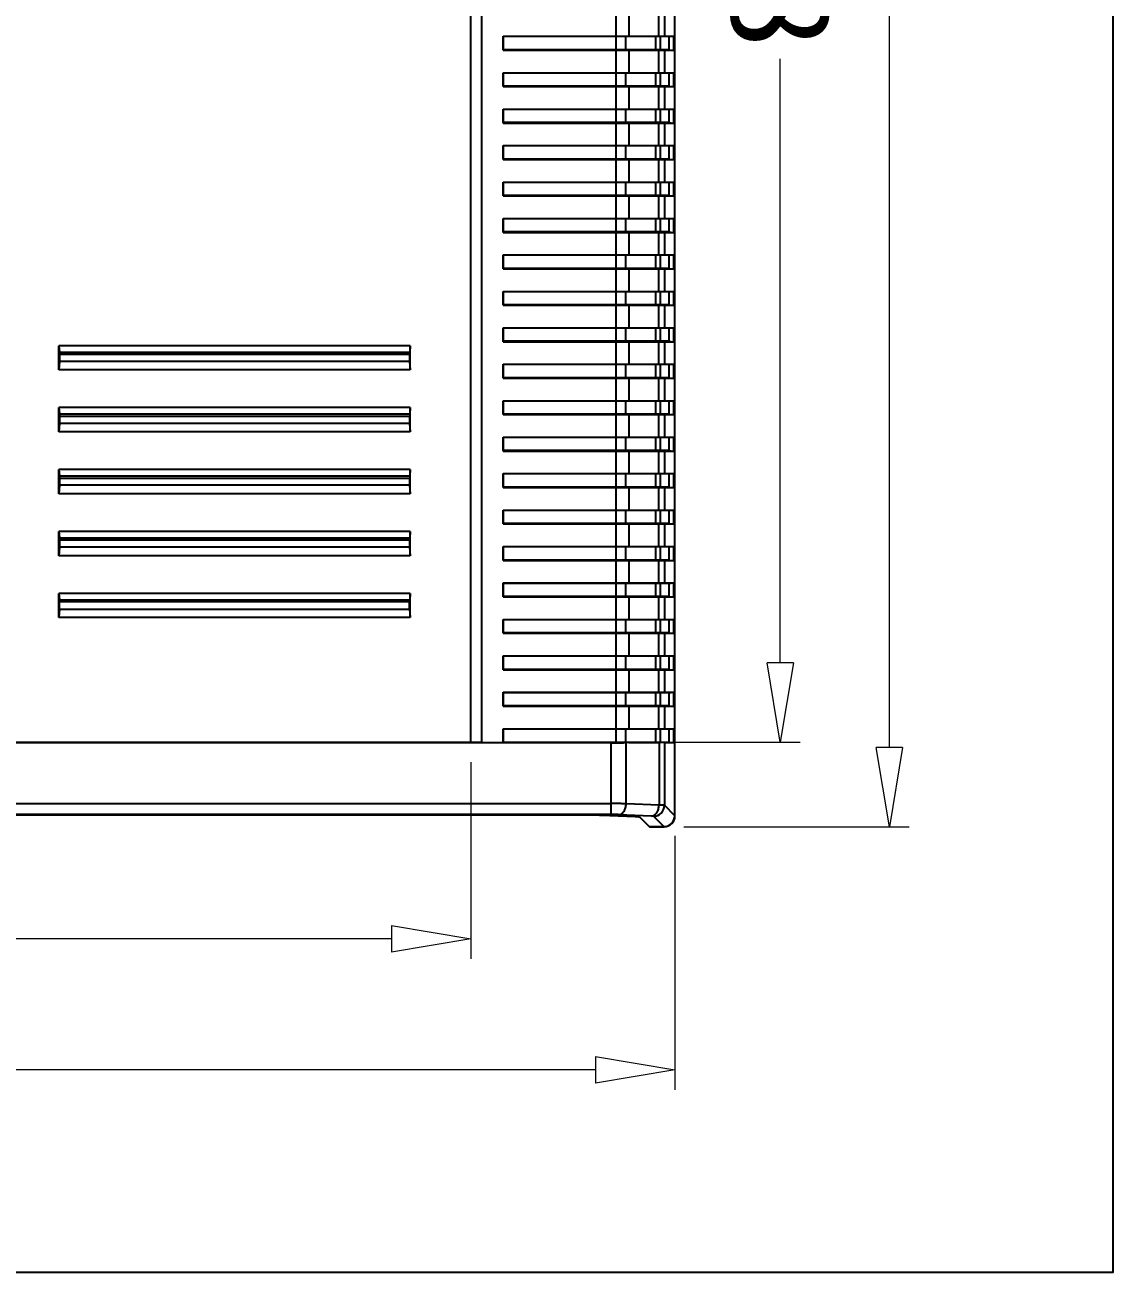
# Model space of a CAD drawing. Header units: millimetres. Extents: x 10368 to 13229, y -13270 to -11269.
# Drawn here: x 11633.5 to 11782.7, y -13269.8 to -13098.8 of the extents above; entities that cross this region are included whole.
import ezdxf

# ---------------------------------------------------------------- set-up
doc = ezdxf.new("R2010")
doc.units = ezdxf.units.MM
doc.layers.add('dim', color=3, linetype='Continuous', lineweight=9)
doc.styles.add('FFS', font='simfang.ttf')
doc.dimstyles.new('YanXiu', dxfattribs={"dimtxt": 2.5, "dimasz": 2.2, "dimexe": 0.66, "dimexo": 0.66, "dimgap": 0.66, "dimtad": 0, "dimzin": 1, "dimdsep": 46, "dimtxsty": 'FFS', "dimcen": 0, "dimclrd": 256, "dimclre": 131, "dimclrt": 42, "dimazin": 0, "dimtfac": 1, "dimtofl": 0, "dimtmove": 0, "dimatfit": 3, "dimfxl": 0, "dimlwd": 5, "dimlwe": 5, "dimarcsym": 0})

# ---------------------------------------------------------------- blocks, each defined once
blk = doc.blocks.new('_ClosedBlank')
at = {"color": 0, "linetype": 'ByBlock', "lineweight": -2}
for p, q in [((-1, 0.167), (0, 0)), ((-1, 0.167), (-1, -0.167)), ((0, 0), (-1, -0.167))]:
    blk.add_line(p, q, dxfattribs=at)
blk = doc.blocks.new('*D28')
at = {"layer": 'Defpoints', "color": 0}
for p in [(-385.22, 939.86), (-619.22, 912.88), (-385.22, 912.88)]:
    blk.add_point(p, dxfattribs=at)
at = {"layer": 'dim', "color": 131, "lineweight": 5}
for p, q in [((-619.22, 915.6), (-619.22, 942.58)), ((-385.22, 915.6), (-385.22, 942.58))]:
    blk.add_line(p, q, dxfattribs=at)
at = {"layer": 'dim', "lineweight": 5}
for p, q in [((-608.34, 939.86), (-517.48, 939.86)), ((-396.1, 939.86), (-486.97, 939.86))]:
    blk.add_line(p, q, dxfattribs=at)
at = {"layer": 'dim', "lineweight": 5, "xscale": 10.88, "yscale": 10.88, "zscale": 10.88, "rotation": 180}
blk.add_blockref('_ClosedBlank', (-619.22, 939.86), dxfattribs=at)
at = {"layer": 'dim', "lineweight": 5, "xscale": 10.88, "yscale": 10.88, "zscale": 10.88}
blk.add_blockref('_ClosedBlank', (-385.22, 939.86), dxfattribs=at)
at = {"layer": 'dim', "color": 42, "insert": (-502.22, 939.86), "char_height": 13.6, "attachment_point": 5, "style": 'FFS'}
blk.add_mtext('234', dxfattribs=at)
blk = doc.blocks.new('*D29')
at = {"layer": 'Defpoints', "color": 0}
for p in [(-647.22, 957.83), (-647.22, 922.99), (-357.22, 922.99)]:
    blk.add_point(p, dxfattribs=at)
at = {"layer": 'dim', "color": 131, "lineweight": 5}
for p, q in [((-647.22, 925.7), (-647.22, 960.55)), ((-357.22, 925.7), (-357.22, 960.55))]:
    blk.add_line(p, q, dxfattribs=at)
at = {"layer": 'dim', "lineweight": 5}
for p, q in [((-636.34, 957.83), (-517.77, 957.83)), ((-368.1, 957.83), (-486.68, 957.83))]:
    blk.add_line(p, q, dxfattribs=at)
at = {"layer": 'dim', "lineweight": 5, "xscale": 10.88, "yscale": 10.88, "zscale": 10.88, "rotation": 180}
blk.add_blockref('_ClosedBlank', (-647.22, 957.83), dxfattribs=at)
at = {"layer": 'dim', "lineweight": 5, "xscale": 10.88, "yscale": 10.88, "zscale": 10.88}
blk.add_blockref('_ClosedBlank', (-357.22, 957.83), dxfattribs=at)
at = {"layer": 'dim', "color": 42, "insert": (-502.22, 957.83), "char_height": 13.6, "attachment_point": 5, "style": 'FFS'}
blk.add_mtext('290', dxfattribs=at)
blk = doc.blocks.new('*D30')
at = {"layer": 'Defpoints', "color": 0}
for p in [(-619.22, 912.88), (-661.67, 676.08), (-619.22, 676.08)]:
    blk.add_point(p, dxfattribs=at)
at = {"layer": 'dim', "color": 131, "lineweight": 5}
for p, q in [((-621.94, 912.88), (-664.38, 912.88)), ((-621.94, 676.08), (-664.38, 676.08))]:
    blk.add_line(p, q, dxfattribs=at)
at = {"layer": 'dim', "lineweight": 5}
for p, q in [((-661.67, 902), (-661.67, 819.11)), ((-661.67, 686.96), (-661.67, 769.86))]:
    blk.add_line(p, q, dxfattribs=at)
at = {"layer": 'dim', "lineweight": 5, "xscale": 10.88, "yscale": 10.88, "zscale": 10.88}
for p, rotation in [((-661.67, 912.88), 90), ((-661.67, 676.08), 270)]:
    blk.add_blockref('_ClosedBlank', p, dxfattribs=dict(at, rotation=rotation))
at = {"layer": 'dim', "color": 42, "insert": (-661.67, 794.48), "char_height": 13.6, "attachment_point": 5, "rotation": 90, "style": 'FFS'}
blk.add_mtext('236.8', dxfattribs=at)
blk = doc.blocks.new('*D31')
at = {"layer": 'Defpoints', "color": 0}
for p in [(-676.63, 924.48), (-645.73, 924.48), (-645.73, 664.48)]:
    blk.add_point(p, dxfattribs=at)
at = {"layer": 'dim', "color": 131, "lineweight": 5}
for p, q in [((-648.44, 924.48), (-679.35, 924.48)), ((-648.44, 664.48), (-679.35, 664.48))]:
    blk.add_line(p, q, dxfattribs=at)
at = {"layer": 'dim', "lineweight": 5}
for p, q in [((-676.63, 913.6), (-676.63, 810.03)), ((-676.63, 675.36), (-676.63, 778.94))]:
    blk.add_line(p, q, dxfattribs=at)
at = {"layer": 'dim', "lineweight": 5, "xscale": 10.88, "yscale": 10.88, "zscale": 10.88}
for p, rotation in [((-676.63, 924.48), 90), ((-676.63, 664.48), 270)]:
    blk.add_blockref('_ClosedBlank', p, dxfattribs=dict(at, rotation=rotation))
at = {"layer": 'dim', "color": 42, "insert": (-676.63, 794.48), "char_height": 13.6, "attachment_point": 5, "rotation": 90, "style": 'FFS'}
blk.add_mtext('260', dxfattribs=at)
blk = doc.blocks.new('u58')
at = {"color": 7, "linetype": 'Continuous'}
for p, q in [((-647.224, 937.658), (-647.224, 680.655)), ((-647.203, 937.636), (-645.774, 936.208)), ((-647.203, 937.636), (-647.203, 680.677)), ((-643.727, 939.157), (-645.726, 939.157)), ((-643.705, 939.135), (-645.704, 939.135)), ((-645.704, 939.135), (-644.275, 937.706)), ((-643.999, 937.68), (-639.491, 937.491)), ((-642.362, 937.792), (-643.705, 939.135)), ((-638.274, 937.587), (-641.746, 937.732)), ((-636.89, 937.563), (-367.559, 937.563)), ((-645.774, 927.609), (-645.774, 936.208)), ((-645.036, 927.604), (-645.035, 936.181)), ((-645.035, 936.181), (-640.528, 935.993)), ((-640.528, 935.993), (-640.528, 927.608)), ((-638.454, 937.473), (-365.995, 937.473)), ((-638.454, 937.473), (-638.454, 927.644)), ((-365.995, 935.974), (-638.454, 935.974)), ((-645.774, 927.609), (-647.006, 927.609)), ((-646.406, 927.557), (-647.006, 927.609)), ((-647.006, 925.704), (-647.006, 927.609)), ((-623.724, 927.557), (-646.406, 927.557)), ((-646.406, 925.757), (-646.406, 927.557)), ((-645.774, 927.609), (-645.036, 927.604)), ((-645.175, 927.557), (-645.774, 927.609)), ((-645.175, 925.757), (-645.175, 927.557)), ((-640.875, 927.604), (-644.933, 927.604)), ((-644.56, 927.557), (-644.933, 927.604)), ((-644.56, 925.757), (-644.56, 927.557)), ((-640.502, 927.557), (-640.875, 927.604)), ((-640.502, 927.557), (-640.502, 925.757)), ((-639.119, 690.676), (-639.119, 927.638)), ((-638.454, 927.644), (-365.995, 927.644)), ((-623.724, 927.557), (-623.672, 927.609)), ((-623.724, 927.557), (-623.724, 925.757)), ((-620.724, 927.609), (-623.672, 927.609)), ((-623.672, 927.609), (-623.672, 925.704)), ((-620.724, 927.609), (-619.224, 927.557)), ((-620.724, 927.609), (-620.724, 690.704)), ((-385.224, 927.557), (-619.224, 927.557)), ((-619.224, 927.557), (-619.224, 690.757)), ((-646.406, 925.757), (-647.006, 925.704)), ((-645.774, 925.704), (-647.006, 925.704)), ((-646.406, 925.757), (-623.724, 925.757)), ((-645.175, 925.757), (-645.774, 925.704)), ((-644.975, 925.704), (-645.774, 925.704)), ((-645.774, 922.609), (-645.774, 925.704)), ((-644.56, 925.757), (-644.975, 925.704)), ((-623.672, 925.704), (-644.975, 925.704)), ((-644.975, 922.609), (-644.975, 925.704)), ((-640.502, 925.757), (-640.917, 925.704)), ((-640.917, 922.609), (-640.917, 925.704)), ((-623.724, 925.757), (-623.672, 925.704)), ((-645.774, 922.609), (-647.006, 922.609)), ((-646.406, 922.557), (-647.006, 922.609)), ((-647.006, 920.704), (-647.006, 922.609)), ((-646.406, 922.557), (-623.724, 922.557)), ((-646.406, 920.757), (-646.406, 922.557)), ((-644.975, 922.609), (-645.774, 922.609)), ((-645.774, 922.609), (-645.175, 922.557)), ((-645.175, 920.757), (-645.175, 922.557)), ((-623.672, 922.609), (-644.975, 922.609)), ((-644.975, 922.609), (-644.56, 922.557)), ((-644.56, 920.757), (-644.56, 922.557)), ((-640.917, 922.609), (-640.502, 922.557)), ((-640.502, 922.557), (-640.502, 920.757)), ((-623.672, 922.609), (-623.724, 922.557)), ((-623.724, 922.557), (-623.724, 920.757)), ((-623.672, 922.609), (-623.672, 920.704)), ((-646.406, 920.757), (-647.006, 920.704)), ((-645.774, 920.704), (-647.006, 920.704)), ((-646.406, 920.757), (-623.724, 920.757)), ((-645.175, 920.757), (-645.774, 920.704)), ((-644.975, 920.704), (-645.774, 920.704)), ((-645.774, 917.609), (-645.774, 920.704)), ((-644.56, 920.757), (-644.975, 920.704)), ((-623.672, 920.704), (-644.975, 920.704)), ((-644.975, 917.609), (-644.975, 920.704)), ((-640.502, 920.757), (-640.917, 920.704)), ((-640.917, 917.609), (-640.917, 920.704)), ((-623.724, 920.757), (-623.672, 920.704)), ((-645.774, 917.609), (-647.006, 917.609)), ((-646.406, 917.557), (-647.006, 917.609)), ((-647.006, 915.704), (-647.006, 917.609)), ((-646.406, 917.557), (-623.724, 917.557)), ((-646.406, 915.757), (-646.406, 917.557)), ((-644.975, 917.609), (-645.774, 917.609)), ((-645.774, 917.609), (-645.175, 917.557)), ((-645.175, 915.757), (-645.175, 917.557)), ((-623.672, 917.609), (-644.975, 917.609)), ((-644.975, 917.609), (-644.56, 917.557)), ((-644.56, 915.757), (-644.56, 917.557)), ((-640.917, 917.609), (-640.502, 917.557)), ((-640.502, 917.557), (-640.502, 915.757)), ((-623.672, 917.609), (-623.724, 917.557)), ((-623.724, 917.557), (-623.724, 915.757)), ((-623.672, 917.609), (-623.672, 915.704)), ((-646.406, 915.757), (-647.006, 915.704)), ((-645.774, 915.704), (-647.006, 915.704)), ((-646.406, 915.757), (-623.724, 915.757)), ((-645.175, 915.757), (-645.774, 915.704)), ((-644.975, 915.704), (-645.774, 915.704)), ((-645.774, 912.609), (-645.774, 915.704)), ((-644.56, 915.757), (-644.975, 915.704)), ((-623.672, 915.704), (-644.975, 915.704)), ((-644.975, 912.609), (-644.975, 915.704)), ((-640.502, 915.757), (-640.917, 915.704)), ((-640.917, 912.609), (-640.917, 915.704)), ((-623.724, 915.757), (-623.672, 915.704)), ((-645.774, 912.609), (-647.006, 912.609)), ((-646.406, 912.557), (-647.006, 912.609)), ((-647.006, 910.704), (-647.006, 912.609)), ((-646.406, 912.557), (-623.724, 912.557)), ((-646.406, 910.757), (-646.406, 912.557)), ((-644.975, 912.609), (-645.774, 912.609)), ((-645.774, 912.609), (-645.175, 912.557)), ((-645.175, 910.757), (-645.175, 912.557)), ((-623.672, 912.609), (-644.975, 912.609)), ((-644.975, 912.609), (-644.56, 912.557)), ((-644.56, 910.757), (-644.56, 912.557)), ((-640.917, 912.609), (-640.502, 912.557)), ((-640.502, 912.557), (-640.502, 910.757)), ((-623.672, 912.609), (-623.724, 912.557)), ((-623.724, 912.557), (-623.724, 910.757)), ((-623.672, 912.609), (-623.672, 910.704)), ((-646.406, 910.757), (-647.006, 910.704)), ((-645.774, 910.704), (-647.006, 910.704)), ((-646.406, 910.757), (-623.724, 910.757)), ((-645.175, 910.757), (-645.774, 910.704)), ((-644.975, 910.704), (-645.774, 910.704)), ((-645.774, 907.609), (-645.774, 910.704)), ((-644.56, 910.757), (-644.975, 910.704)), ((-623.672, 910.704), (-644.975, 910.704)), ((-644.975, 907.609), (-644.975, 910.704)), ((-640.502, 910.757), (-640.917, 910.704)), ((-640.917, 907.609), (-640.917, 910.704)), ((-623.724, 910.757), (-623.672, 910.704)), ((-610.929, 910.466), (-562.72, 910.466)), ((-610.824, 909.311), (-610.929, 910.466)), ((-610.929, 910.466), (-610.929, 907.157)), ((-562.824, 909.311), (-562.72, 910.466)), ((-562.72, 910.466), (-562.72, 907.157)), ((-562.824, 909.311), (-610.824, 909.311)), ((-610.824, 909.311), (-610.824, 908.311)), ((-562.824, 909.311), (-562.824, 908.311)), ((-645.774, 907.609), (-647.006, 907.609)), ((-646.406, 907.557), (-647.006, 907.609)), ((-647.006, 905.704), (-647.006, 907.609)), ((-646.406, 907.557), (-623.724, 907.557)), ((-646.406, 905.757), (-646.406, 907.557)), ((-644.975, 907.609), (-645.774, 907.609)), ((-645.774, 907.609), (-645.175, 907.557)), ((-645.175, 905.757), (-645.175, 907.557)), ((-623.672, 907.609), (-644.975, 907.609)), ((-644.975, 907.609), (-644.56, 907.557)), ((-644.56, 905.757), (-644.56, 907.557)), ((-640.917, 907.609), (-640.502, 907.557)), ((-640.502, 907.557), (-640.502, 905.757)), ((-623.672, 907.609), (-623.724, 907.557)), ((-623.724, 907.557), (-623.724, 905.757)), ((-623.672, 907.609), (-623.672, 905.704)), ((-610.929, 907.157), (-610.851, 908.023)), ((-610.929, 907.157), (-562.72, 907.157)), ((-610.851, 908.311), (-562.798, 908.311)), ((-610.838, 908.167), (-610.851, 908.311)), ((-610.825, 908.022), (-610.838, 908.167)), ((-562.824, 908.023), (-610.825, 908.023)), ((-562.824, 908.022), (-562.798, 908.311)), ((-562.72, 907.157), (-562.798, 908.023)), ((-646.406, 905.757), (-647.006, 905.704)), ((-645.774, 905.704), (-647.006, 905.704)), ((-646.406, 905.757), (-623.724, 905.757)), ((-645.175, 905.757), (-645.774, 905.704)), ((-644.975, 905.704), (-645.774, 905.704)), ((-645.774, 902.609), (-645.774, 905.704)), ((-644.56, 905.757), (-644.975, 905.704)), ((-623.672, 905.704), (-644.975, 905.704)), ((-644.975, 902.609), (-644.975, 905.704)), ((-640.502, 905.757), (-640.917, 905.704)), ((-640.917, 902.609), (-640.917, 905.704)), ((-623.724, 905.757), (-623.672, 905.704)), ((-645.774, 902.609), (-647.006, 902.609)), ((-646.406, 902.557), (-647.006, 902.609)), ((-647.006, 900.704), (-647.006, 902.609)), ((-646.406, 902.557), (-623.724, 902.557)), ((-646.406, 900.757), (-646.406, 902.557)), ((-644.975, 902.609), (-645.774, 902.609)), ((-645.774, 902.609), (-645.175, 902.557)), ((-645.175, 900.757), (-645.175, 902.557)), ((-623.672, 902.609), (-644.975, 902.609)), ((-644.975, 902.609), (-644.56, 902.557)), ((-644.56, 900.757), (-644.56, 902.557)), ((-640.917, 902.609), (-640.502, 902.557)), ((-640.502, 902.557), (-640.502, 900.757)), ((-623.672, 902.609), (-623.724, 902.557)), ((-623.724, 902.557), (-623.724, 900.757)), ((-623.672, 902.609), (-623.672, 900.704)), ((-610.929, 901.966), (-562.72, 901.966)), ((-610.824, 900.811), (-610.929, 901.966)), ((-610.929, 901.966), (-610.929, 898.657)), ((-562.824, 900.811), (-562.72, 901.966)), ((-562.72, 901.966), (-562.72, 898.657)), ((-646.406, 900.757), (-647.006, 900.704)), ((-645.774, 900.704), (-647.006, 900.704)), ((-646.406, 900.757), (-623.724, 900.757)), ((-645.175, 900.757), (-645.774, 900.704)), ((-644.975, 900.704), (-645.774, 900.704)), ((-645.774, 897.609), (-645.774, 900.704)), ((-644.56, 900.757), (-644.975, 900.704)), ((-623.672, 900.704), (-644.975, 900.704)), ((-644.975, 897.609), (-644.975, 900.704)), ((-640.502, 900.757), (-640.917, 900.704)), ((-640.917, 897.609), (-640.917, 900.704)), ((-623.724, 900.757), (-623.672, 900.704)), ((-610.824, 900.811), (-562.824, 900.811)), ((-610.824, 899.811), (-610.824, 900.811)), ((-562.824, 899.811), (-562.824, 900.811)), ((-610.929, 898.657), (-610.851, 899.523)), ((-610.929, 898.657), (-562.72, 898.657)), ((-562.798, 899.811), (-610.851, 899.811)), ((-610.838, 899.667), (-610.851, 899.811)), ((-610.825, 899.522), (-610.838, 899.667)), ((-562.824, 899.523), (-610.825, 899.523)), ((-562.824, 899.522), (-562.798, 899.811)), ((-562.72, 898.657), (-562.798, 899.523)), ((-645.774, 897.609), (-647.006, 897.609)), ((-646.406, 897.557), (-647.006, 897.609)), ((-647.006, 895.704), (-647.006, 897.609)), ((-646.406, 897.557), (-623.724, 897.557)), ((-646.406, 895.757), (-646.406, 897.557)), ((-644.975, 897.609), (-645.774, 897.609)), ((-645.774, 897.609), (-645.175, 897.557)), ((-645.175, 895.757), (-645.175, 897.557)), ((-623.672, 897.609), (-644.975, 897.609)), ((-644.975, 897.609), (-644.56, 897.557)), ((-644.56, 895.757), (-644.56, 897.557)), ((-640.917, 897.609), (-640.502, 897.557)), ((-640.502, 897.557), (-640.502, 895.757)), ((-623.672, 897.609), (-623.724, 897.557)), ((-623.724, 897.557), (-623.724, 895.757)), ((-623.672, 897.609), (-623.672, 895.704)), ((-646.406, 895.757), (-647.006, 895.704)), ((-645.774, 895.704), (-647.006, 895.704)), ((-646.406, 895.757), (-623.724, 895.757)), ((-645.175, 895.757), (-645.774, 895.704)), ((-644.975, 895.704), (-645.774, 895.704)), ((-645.774, 892.609), (-645.774, 895.704)), ((-644.56, 895.757), (-644.975, 895.704)), ((-623.672, 895.704), (-644.975, 895.704)), ((-644.975, 892.609), (-644.975, 895.704)), ((-640.502, 895.757), (-640.917, 895.704)), ((-640.917, 892.609), (-640.917, 895.704)), ((-623.724, 895.757), (-623.672, 895.704)), ((-610.929, 893.466), (-562.72, 893.466)), ((-610.824, 892.311), (-610.929, 893.466)), ((-610.929, 893.466), (-610.929, 890.157)), ((-562.824, 892.311), (-562.72, 893.466)), ((-562.72, 893.466), (-562.72, 890.157)), ((-645.774, 892.609), (-647.006, 892.609)), ((-646.406, 892.557), (-647.006, 892.609)), ((-647.006, 890.704), (-647.006, 892.609)), ((-646.406, 892.557), (-623.724, 892.557)), ((-646.406, 890.757), (-646.406, 892.557)), ((-644.975, 892.609), (-645.774, 892.609)), ((-645.774, 892.609), (-645.175, 892.557)), ((-645.175, 890.757), (-645.175, 892.557)), ((-623.672, 892.609), (-644.975, 892.609)), ((-644.975, 892.609), (-644.56, 892.557)), ((-644.56, 890.757), (-644.56, 892.557)), ((-640.917, 892.609), (-640.502, 892.557)), ((-640.502, 892.557), (-640.502, 890.757)), ((-623.672, 892.609), (-623.724, 892.557)), ((-623.724, 892.557), (-623.724, 890.757)), ((-623.672, 892.609), (-623.672, 890.704)), ((-610.824, 892.311), (-562.824, 892.311)), ((-610.824, 891.311), (-610.824, 892.311)), ((-562.824, 891.311), (-562.824, 892.311)), ((-646.406, 890.757), (-647.006, 890.704)), ((-645.774, 890.704), (-647.006, 890.704)), ((-646.406, 890.757), (-623.724, 890.757)), ((-645.175, 890.757), (-645.774, 890.704)), ((-644.975, 890.704), (-645.774, 890.704)), ((-645.774, 887.609), (-645.774, 890.704)), ((-644.56, 890.757), (-644.975, 890.704)), ((-623.672, 890.704), (-644.975, 890.704)), ((-644.975, 887.609), (-644.975, 890.704)), ((-640.502, 890.757), (-640.917, 890.704)), ((-640.917, 887.609), (-640.917, 890.704)), ((-623.724, 890.757), (-623.672, 890.704)), ((-610.929, 890.157), (-610.851, 891.023)), ((-610.929, 890.157), (-562.72, 890.157)), ((-562.798, 891.311), (-610.851, 891.311)), ((-610.838, 891.167), (-610.851, 891.311)), ((-610.825, 891.022), (-610.838, 891.167)), ((-562.824, 891.023), (-610.825, 891.023)), ((-562.824, 891.022), (-562.798, 891.311)), ((-562.72, 890.157), (-562.798, 891.023)), ((-645.774, 887.609), (-647.006, 887.609)), ((-646.406, 887.557), (-647.006, 887.609)), ((-647.006, 885.704), (-647.006, 887.609)), ((-646.406, 887.557), (-623.724, 887.557)), ((-646.406, 885.757), (-646.406, 887.557)), ((-644.975, 887.609), (-645.774, 887.609)), ((-645.774, 887.609), (-645.175, 887.557)), ((-645.175, 885.757), (-645.175, 887.557)), ((-623.672, 887.609), (-644.975, 887.609)), ((-644.975, 887.609), (-644.56, 887.557)), ((-644.56, 885.757), (-644.56, 887.557)), ((-640.917, 887.609), (-640.502, 887.557)), ((-640.502, 887.557), (-640.502, 885.757)), ((-623.672, 887.609), (-623.724, 887.557)), ((-623.724, 887.557), (-623.724, 885.757)), ((-623.672, 887.609), (-623.672, 885.704)), ((-646.406, 885.757), (-647.006, 885.704)), ((-645.774, 885.704), (-647.006, 885.704)), ((-646.406, 885.757), (-623.724, 885.757)), ((-645.175, 885.757), (-645.774, 885.704)), ((-644.975, 885.704), (-645.774, 885.704)), ((-645.774, 882.609), (-645.774, 885.704)), ((-644.56, 885.757), (-644.975, 885.704)), ((-623.672, 885.704), (-644.975, 885.704)), ((-644.975, 882.609), (-644.975, 885.704)), ((-640.502, 885.757), (-640.917, 885.704)), ((-640.917, 882.609), (-640.917, 885.704)), ((-623.724, 885.757), (-623.672, 885.704)), ((-610.929, 884.966), (-562.72, 884.966)), ((-610.824, 883.811), (-610.929, 884.966)), ((-610.929, 884.966), (-610.929, 881.657)), ((-562.824, 883.811), (-562.72, 884.966)), ((-562.72, 884.966), (-562.72, 881.657)), ((-562.798, 882.811), (-610.851, 882.811)), ((-610.838, 882.667), (-610.851, 882.811)), ((-610.824, 883.811), (-562.824, 883.811)), ((-610.824, 882.811), (-610.824, 883.811)), ((-562.824, 882.811), (-562.824, 883.811)), ((-562.824, 882.522), (-562.798, 882.811)), ((-645.774, 882.609), (-647.006, 882.609)), ((-646.406, 882.557), (-647.006, 882.609)), ((-647.006, 880.704), (-647.006, 882.609)), ((-646.406, 882.557), (-623.724, 882.557)), ((-646.406, 880.757), (-646.406, 882.557)), ((-644.975, 882.609), (-645.774, 882.609)), ((-645.774, 882.609), (-645.175, 882.557)), ((-645.175, 880.757), (-645.175, 882.557)), ((-623.672, 882.609), (-644.975, 882.609)), ((-644.975, 882.609), (-644.56, 882.557)), ((-644.56, 880.757), (-644.56, 882.557)), ((-640.917, 882.609), (-640.502, 882.557)), ((-640.502, 882.557), (-640.502, 880.757)), ((-623.672, 882.609), (-623.724, 882.557)), ((-623.724, 882.557), (-623.724, 880.757)), ((-623.672, 882.609), (-623.672, 880.704)), ((-610.929, 881.657), (-610.851, 882.523)), ((-610.929, 881.657), (-562.72, 881.657)), ((-610.825, 882.522), (-610.838, 882.667)), ((-562.824, 882.523), (-610.825, 882.523)), ((-562.72, 881.657), (-562.798, 882.523)), ((-646.406, 880.757), (-647.006, 880.704)), ((-645.774, 880.704), (-647.006, 880.704)), ((-646.406, 880.757), (-623.724, 880.757)), ((-645.175, 880.757), (-645.774, 880.704)), ((-644.975, 880.704), (-645.774, 880.704)), ((-645.774, 877.609), (-645.774, 880.704)), ((-644.56, 880.757), (-644.975, 880.704)), ((-623.672, 880.704), (-644.975, 880.704)), ((-644.975, 877.609), (-644.975, 880.704)), ((-640.502, 880.757), (-640.917, 880.704)), ((-640.917, 877.609), (-640.917, 880.704)), ((-623.724, 880.757), (-623.672, 880.704)), ((-645.774, 877.609), (-647.006, 877.609)), ((-646.406, 877.557), (-647.006, 877.609)), ((-647.006, 875.704), (-647.006, 877.609)), ((-646.406, 877.557), (-623.724, 877.557)), ((-646.406, 875.757), (-646.406, 877.557)), ((-644.975, 877.609), (-645.774, 877.609)), ((-645.774, 877.609), (-645.175, 877.557)), ((-645.175, 875.757), (-645.175, 877.557)), ((-623.672, 877.609), (-644.975, 877.609)), ((-644.975, 877.609), (-644.56, 877.557)), ((-644.56, 875.757), (-644.56, 877.557)), ((-640.917, 877.609), (-640.502, 877.557)), ((-640.502, 877.557), (-640.502, 875.757)), ((-623.672, 877.609), (-623.724, 877.557)), ((-623.724, 877.557), (-623.724, 875.757)), ((-623.672, 877.609), (-623.672, 875.704)), ((-610.929, 876.466), (-562.72, 876.466)), ((-610.929, 876.466), (-610.929, 873.157)), ((-610.824, 875.311), (-610.929, 876.466)), ((-562.824, 875.311), (-562.72, 876.466)), ((-562.72, 876.466), (-562.72, 873.157)), ((-646.406, 875.757), (-647.006, 875.704)), ((-645.774, 875.704), (-647.006, 875.704)), ((-646.406, 875.757), (-623.724, 875.757)), ((-645.175, 875.757), (-645.774, 875.704)), ((-644.975, 875.704), (-645.774, 875.704)), ((-645.774, 872.609), (-645.774, 875.704)), ((-644.56, 875.757), (-644.975, 875.704)), ((-623.672, 875.704), (-644.975, 875.704)), ((-644.975, 872.609), (-644.975, 875.704)), ((-640.502, 875.757), (-640.917, 875.704)), ((-640.917, 872.609), (-640.917, 875.704)), ((-623.724, 875.757), (-623.672, 875.704)), ((-562.798, 874.311), (-610.851, 874.311)), ((-610.838, 874.167), (-610.851, 874.311)), ((-610.824, 875.311), (-562.824, 875.311)), ((-610.824, 874.311), (-610.824, 875.311)), ((-562.824, 874.311), (-562.824, 875.311)), ((-562.824, 874.022), (-562.798, 874.311)), ((-645.774, 872.609), (-647.006, 872.609)), ((-646.406, 872.557), (-647.006, 872.609)), ((-647.006, 870.704), (-647.006, 872.609)), ((-646.406, 872.557), (-623.724, 872.557)), ((-646.406, 870.757), (-646.406, 872.557)), ((-644.975, 872.609), (-645.774, 872.609)), ((-645.774, 872.609), (-645.175, 872.557)), ((-645.175, 870.757), (-645.175, 872.557)), ((-623.672, 872.609), (-644.975, 872.609)), ((-644.975, 872.609), (-644.56, 872.557)), ((-644.56, 870.757), (-644.56, 872.557)), ((-640.917, 872.609), (-640.502, 872.557)), ((-640.502, 872.557), (-640.502, 870.757)), ((-623.672, 872.609), (-623.724, 872.557)), ((-623.724, 872.557), (-623.724, 870.757)), ((-623.672, 872.609), (-623.672, 870.704)), ((-610.929, 873.157), (-610.851, 874.023)), ((-610.929, 873.157), (-562.72, 873.157)), ((-610.825, 874.022), (-610.838, 874.167)), ((-562.824, 874.023), (-610.825, 874.023)), ((-562.72, 873.157), (-562.798, 874.023)), ((-646.406, 870.757), (-647.006, 870.704)), ((-645.774, 870.704), (-647.006, 870.704)), ((-646.406, 870.757), (-623.724, 870.757)), ((-645.175, 870.757), (-645.774, 870.704)), ((-644.975, 870.704), (-645.774, 870.704)), ((-645.774, 867.609), (-645.774, 870.704)), ((-644.56, 870.757), (-644.975, 870.704)), ((-623.672, 870.704), (-644.975, 870.704)), ((-644.975, 867.609), (-644.975, 870.704)), ((-640.502, 870.757), (-640.917, 870.704)), ((-640.917, 867.609), (-640.917, 870.704)), ((-623.724, 870.757), (-623.672, 870.704)), ((-645.774, 867.609), (-647.006, 867.609)), ((-646.406, 867.557), (-647.006, 867.609)), ((-647.006, 865.704), (-647.006, 867.609)), ((-646.406, 867.557), (-623.724, 867.557)), ((-646.406, 865.757), (-646.406, 867.557)), ((-644.975, 867.609), (-645.774, 867.609)), ((-645.774, 867.609), (-645.175, 867.557)), ((-645.175, 865.757), (-645.175, 867.557)), ((-623.672, 867.609), (-644.975, 867.609)), ((-644.975, 867.609), (-644.56, 867.557)), ((-644.56, 865.757), (-644.56, 867.557)), ((-640.917, 867.609), (-640.502, 867.557)), ((-640.502, 867.557), (-640.502, 865.757)), ((-623.672, 867.609), (-623.724, 867.557)), ((-623.724, 867.557), (-623.724, 865.757)), ((-623.672, 867.609), (-623.672, 865.704)), ((-646.406, 865.757), (-647.006, 865.704)), ((-645.774, 865.704), (-647.006, 865.704)), ((-646.406, 865.757), (-623.724, 865.757)), ((-645.175, 865.757), (-645.774, 865.704)), ((-644.975, 865.704), (-645.774, 865.704)), ((-645.774, 862.609), (-645.774, 865.704)), ((-644.56, 865.757), (-644.975, 865.704)), ((-623.672, 865.704), (-644.975, 865.704)), ((-644.975, 862.609), (-644.975, 865.704)), ((-640.502, 865.757), (-640.917, 865.704)), ((-640.917, 862.609), (-640.917, 865.704)), ((-623.724, 865.757), (-623.672, 865.704)), ((-645.774, 862.609), (-647.006, 862.609)), ((-646.406, 862.557), (-647.006, 862.609)), ((-647.006, 860.704), (-647.006, 862.609)), ((-646.406, 862.557), (-623.724, 862.557)), ((-646.406, 860.757), (-646.406, 862.557)), ((-645.774, 862.609), (-645.175, 862.557)), ((-644.975, 862.609), (-645.774, 862.609)), ((-645.175, 860.757), (-645.175, 862.557)), ((-623.672, 862.609), (-644.975, 862.609)), ((-644.975, 862.609), (-644.56, 862.557)), ((-644.56, 860.757), (-644.56, 862.557)), ((-640.917, 862.609), (-640.502, 862.557)), ((-640.502, 862.557), (-640.502, 860.757)), ((-623.672, 862.609), (-623.724, 862.557)), ((-623.724, 862.557), (-623.724, 860.757)), ((-623.672, 862.609), (-623.672, 860.704)), ((-646.406, 860.757), (-647.006, 860.704)), ((-645.774, 860.704), (-647.006, 860.704)), ((-646.406, 860.757), (-623.724, 860.757)), ((-645.175, 860.757), (-645.774, 860.704)), ((-644.975, 860.704), (-645.774, 860.704)), ((-645.774, 857.609), (-645.774, 860.704)), ((-644.56, 860.757), (-644.975, 860.704)), ((-623.672, 860.704), (-644.975, 860.704)), ((-644.975, 857.609), (-644.975, 860.704)), ((-640.502, 860.757), (-640.917, 860.704)), ((-640.917, 857.609), (-640.917, 860.704)), ((-623.724, 860.757), (-623.672, 860.704)), ((-645.774, 857.609), (-647.006, 857.609)), ((-646.406, 857.557), (-647.006, 857.609)), ((-647.006, 855.704), (-647.006, 857.609)), ((-646.406, 857.557), (-623.724, 857.557)), ((-646.406, 855.757), (-646.406, 857.557)), ((-644.975, 857.609), (-645.774, 857.609)), ((-645.774, 857.609), (-645.175, 857.557)), ((-645.175, 855.757), (-645.175, 857.557)), ((-623.672, 857.609), (-644.975, 857.609)), ((-644.975, 857.609), (-644.56, 857.557)), ((-644.56, 855.757), (-644.56, 857.557)), ((-640.917, 857.609), (-640.502, 857.557)), ((-640.502, 857.557), (-640.502, 855.757)), ((-623.672, 857.609), (-623.724, 857.557)), ((-623.724, 857.557), (-623.724, 855.757)), ((-623.672, 857.609), (-623.672, 855.704)), ((-646.406, 855.757), (-647.006, 855.704)), ((-645.774, 855.704), (-647.006, 855.704)), ((-646.406, 855.757), (-623.724, 855.757)), ((-645.175, 855.757), (-645.774, 855.704)), ((-644.975, 855.704), (-645.774, 855.704)), ((-645.774, 852.609), (-645.774, 855.704)), ((-644.56, 855.757), (-644.975, 855.704)), ((-623.672, 855.704), (-644.975, 855.704)), ((-644.975, 852.609), (-644.975, 855.704)), ((-640.502, 855.757), (-640.917, 855.704)), ((-640.917, 852.609), (-640.917, 855.704)), ((-623.724, 855.757), (-623.672, 855.704)), ((-645.774, 852.609), (-647.006, 852.609)), ((-646.406, 852.557), (-647.006, 852.609)), ((-647.006, 850.704), (-647.006, 852.609)), ((-646.406, 852.557), (-623.724, 852.557)), ((-646.406, 850.757), (-646.406, 852.557)), ((-644.975, 852.609), (-645.774, 852.609)), ((-645.774, 852.609), (-645.175, 852.557)), ((-645.175, 850.757), (-645.175, 852.557)), ((-623.672, 852.609), (-644.975, 852.609)), ((-644.975, 852.609), (-644.56, 852.557)), ((-644.56, 850.757), (-644.56, 852.557)), ((-640.917, 852.609), (-640.502, 852.557)), ((-640.502, 852.557), (-640.502, 850.757)), ((-623.672, 852.609), (-623.724, 852.557)), ((-623.724, 852.557), (-623.724, 850.757)), ((-623.672, 852.609), (-623.672, 850.704)), ((-646.406, 850.757), (-647.006, 850.704)), ((-645.774, 850.704), (-647.006, 850.704)), ((-646.406, 850.757), (-623.724, 850.757)), ((-645.175, 850.757), (-645.774, 850.704)), ((-644.975, 850.704), (-645.774, 850.704)), ((-645.774, 847.609), (-645.774, 850.704)), ((-644.56, 850.757), (-644.975, 850.704)), ((-623.672, 850.704), (-644.975, 850.704)), ((-644.975, 847.609), (-644.975, 850.704)), ((-640.502, 850.757), (-640.917, 850.704)), ((-640.917, 847.609), (-640.917, 850.704)), ((-623.724, 850.757), (-623.672, 850.704)), ((-645.774, 847.609), (-647.006, 847.609)), ((-646.406, 847.557), (-647.006, 847.609)), ((-647.006, 845.704), (-647.006, 847.609)), ((-646.406, 847.557), (-623.724, 847.557)), ((-646.406, 845.757), (-646.406, 847.557)), ((-644.975, 847.609), (-645.774, 847.609)), ((-645.774, 847.609), (-645.175, 847.557)), ((-645.175, 845.757), (-645.175, 847.557)), ((-623.672, 847.609), (-644.975, 847.609)), ((-644.975, 847.609), (-644.56, 847.557)), ((-644.56, 845.757), (-644.56, 847.557)), ((-640.917, 847.609), (-640.502, 847.557)), ((-640.502, 847.557), (-640.502, 845.757)), ((-623.672, 847.609), (-623.724, 847.557)), ((-623.724, 847.557), (-623.724, 845.757)), ((-623.672, 847.609), (-623.672, 845.704)), ((-646.406, 845.757), (-647.006, 845.704)), ((-645.774, 845.704), (-647.006, 845.704)), ((-646.406, 845.757), (-623.724, 845.757)), ((-645.175, 845.757), (-645.774, 845.704)), ((-644.975, 845.704), (-645.774, 845.704)), ((-645.774, 842.609), (-645.774, 845.704)), ((-644.56, 845.757), (-644.975, 845.704)), ((-623.672, 845.704), (-644.975, 845.704)), ((-644.975, 842.609), (-644.975, 845.704)), ((-640.502, 845.757), (-640.917, 845.704)), ((-640.917, 842.609), (-640.917, 845.704)), ((-623.724, 845.757), (-623.672, 845.704)), ((-645.774, 842.609), (-647.006, 842.609)), ((-646.406, 842.557), (-647.006, 842.609)), ((-647.006, 840.704), (-647.006, 842.609)), ((-646.406, 842.557), (-623.724, 842.557)), ((-646.406, 840.757), (-646.406, 842.557)), ((-644.975, 842.609), (-645.774, 842.609)), ((-645.774, 842.609), (-645.175, 842.557)), ((-645.175, 840.757), (-645.175, 842.557)), ((-623.672, 842.609), (-644.975, 842.609)), ((-644.975, 842.609), (-644.56, 842.557)), ((-644.56, 840.757), (-644.56, 842.557)), ((-640.917, 842.609), (-640.502, 842.557)), ((-640.502, 842.557), (-640.502, 840.757)), ((-623.672, 842.609), (-623.724, 842.557)), ((-623.724, 842.557), (-623.724, 840.757)), ((-623.672, 842.609), (-623.672, 840.704)), ((-646.406, 840.757), (-647.006, 840.704)), ((-645.774, 840.704), (-647.006, 840.704)), ((-646.406, 840.757), (-623.724, 840.757)), ((-645.175, 840.757), (-645.774, 840.704)), ((-644.975, 840.704), (-645.774, 840.704)), ((-645.774, 837.609), (-645.774, 840.704)), ((-644.56, 840.757), (-644.975, 840.704)), ((-623.672, 840.704), (-644.975, 840.704)), ((-644.975, 837.609), (-644.975, 840.704)), ((-640.502, 840.757), (-640.917, 840.704)), ((-640.917, 837.609), (-640.917, 840.704)), ((-623.724, 840.757), (-623.672, 840.704)), ((-645.774, 837.609), (-647.006, 837.609)), ((-646.406, 837.557), (-647.006, 837.609)), ((-647.006, 835.704), (-647.006, 837.609)), ((-646.406, 837.557), (-623.724, 837.557)), ((-646.406, 835.757), (-646.406, 837.557)), ((-644.975, 837.609), (-645.774, 837.609)), ((-645.774, 837.609), (-645.175, 837.557)), ((-645.175, 835.757), (-645.175, 837.557)), ((-623.672, 837.609), (-644.975, 837.609)), ((-644.975, 837.609), (-644.56, 837.557)), ((-644.56, 835.757), (-644.56, 837.557)), ((-640.917, 837.609), (-640.502, 837.557)), ((-640.502, 837.557), (-640.502, 835.757)), ((-623.672, 837.609), (-623.724, 837.557)), ((-623.724, 837.557), (-623.724, 835.757)), ((-623.672, 837.609), (-623.672, 835.704)), ((-646.406, 835.757), (-647.006, 835.704)), ((-645.774, 835.704), (-647.006, 835.704)), ((-646.406, 835.757), (-623.724, 835.757)), ((-645.175, 835.757), (-645.774, 835.704)), ((-644.975, 835.704), (-645.774, 835.704)), ((-645.774, 832.609), (-645.774, 835.704)), ((-644.56, 835.757), (-644.975, 835.704)), ((-623.672, 835.704), (-644.975, 835.704)), ((-644.975, 832.609), (-644.975, 835.704)), ((-640.502, 835.757), (-640.917, 835.704)), ((-640.917, 832.609), (-640.917, 835.704)), ((-623.724, 835.757), (-623.672, 835.704)), ((-645.774, 832.609), (-647.006, 832.609)), ((-646.406, 832.557), (-647.006, 832.609)), ((-647.006, 830.704), (-647.006, 832.609)), ((-646.406, 832.557), (-623.724, 832.557)), ((-646.406, 830.757), (-646.406, 832.557)), ((-644.975, 832.609), (-645.774, 832.609)), ((-645.774, 832.609), (-645.175, 832.557)), ((-645.175, 830.757), (-645.175, 832.557)), ((-623.672, 832.609), (-644.975, 832.609)), ((-644.975, 832.609), (-644.56, 832.557)), ((-644.56, 830.757), (-644.56, 832.557)), ((-640.917, 832.609), (-640.502, 832.557)), ((-640.502, 832.557), (-640.502, 830.757)), ((-623.672, 832.609), (-623.724, 832.557)), ((-623.724, 832.557), (-623.724, 830.757)), ((-623.672, 832.609), (-623.672, 830.704)), ((-646.406, 830.757), (-647.006, 830.704)), ((-645.774, 830.704), (-647.006, 830.704)), ((-646.406, 830.757), (-623.724, 830.757)), ((-645.175, 830.757), (-645.774, 830.704)), ((-644.975, 830.704), (-645.774, 830.704)), ((-645.774, 827.609), (-645.774, 830.704)), ((-644.56, 830.757), (-644.975, 830.704)), ((-623.672, 830.704), (-644.975, 830.704)), ((-644.975, 827.609), (-644.975, 830.704)), ((-640.502, 830.757), (-640.917, 830.704)), ((-640.917, 827.609), (-640.917, 830.704)), ((-623.724, 830.757), (-623.672, 830.704))]:
    blk.add_line(p, q, dxfattribs=at)
for centre, radius, start, end in [((-644.272, 936.204), 1.502, 90.12903, 179.87097), ((-644.933, 942.775), 15.171, 269.61218, 269.99988), ((-640.876, 942.993), 15.389, 270.00436, 271.29672), ((-628.681, 400.004), 527.737, 91.13325, 91.2863)]:
    blk.add_arc(centre, radius, start, end, dxfattribs=at)
for centre, major_axis, ratio, start_param, end_param in [((-645.723, 937.655), (-1.063, 1.063), 0.9980992, -0.7844468, 0.7844468), ((-645.701, 937.633), (-1.063, 1.063), 0.9980992, -0.7844468, 0.7844468), ((-638.454, 927.382), (3, 0), 0.0874887, 1.5707963, 1.7943715)]:
    blk.add_ellipse(centre, major_axis=major_axis, ratio=ratio, start_param=start_param, end_param=end_param, dxfattribs=at)
for points, start_tangent, end_tangent in [([(-643.999, 937.68), (-644.388, 937.552), (-644.721, 937.224), (-644.948, 936.744), (-645.036, 936.181)], (-0.9989655, -0.0454749), (-0.0218045, -0.9997623)), ([(-644.275, 937.706), (-644.24, 937.697), (-644.201, 937.692), (-644.147, 937.688), (-644.079, 937.683), (-643.999, 937.68)], (0.7072828, -0.7069307), (0.9991277, -0.0417595)), ([(-641.746, 937.732), (-642.066, 937.75), (-642.276, 937.77), (-642.362, 937.792)], (-0.9991277, 0.0417603), (-0.7071522, 0.7070613)), ([(-636.89, 937.563), (-637.395, 937.566), (-637.866, 937.574), (-638.274, 937.587)], (-1, 0.0000001), (-0.9991277, 0.0417599)), ([(-645.774, 936.208), (-645.745, 936.203), (-645.679, 936.198), (-645.575, 936.194), (-645.431, 936.189), (-645.25, 936.185), (-645.035, 936.181)], (0.9363787, -0.3509913), (0.9998769, -0.0156928)), ([(-639.491, 937.491), (-639.88, 937.364), (-640.213, 937.036), (-640.44, 936.555), (-640.528, 935.993)], (-0.9989655, -0.0454749), (-0.0218045, -0.9997623)), ([(-640.528, 935.993), (-640.3, 935.988), (-640.062, 935.985), (-639.813, 935.981), (-639.555, 935.979), (-639.289, 935.977), (-639.016, 935.976), (-638.738, 935.975), (-638.454, 935.974)], (0.9997816, -0.0208991), (1, -0.0000003)), ([(-639.491, 937.491), (-639.377, 937.487), (-639.258, 937.483), (-639.133, 937.48), (-639.004, 937.478), (-638.871, 937.476), (-638.735, 937.474), (-638.596, 937.473), (-638.454, 937.473)], (0.9991277, -0.0417592), (1, -0.0000002))]:
    blk.add_spline(points, degree=3, dxfattribs=dict(at, start_tangent=start_tangent, end_tangent=end_tangent))
at = {"layer": 'Defpoints', "color": 2}
blk.add_lwpolyline([(0, 1000.236), (-707.31, 1000.236), (-707.31, 0), (0, 0)], close=True, dxfattribs=at)
at = {"layer": 'dim'}
for base, p1, p2, picture, middle in [((-647.224, 972.508), (-357.224, 937.658), (-647.224, 937.658), '*D29', (-502.224, 972.508)), ((-385.224, 954.533), (-619.224, 927.557), (-385.224, 927.557), '*D28', (-502.224, 954.533))]:
    dim = blk.add_linear_dim(base=base, p1=p1, p2=p2, dimstyle='YanXiu', override={"dimscale": 1.7, "dimtxt": 8, "dimasz": 6.4, "dimexe": 1.5992, "dimexo": 1.5992, "dimgap": 1.5992, "dimzin": 8, "dimblk": 'ClosedBlank', "dimldrblk": 'ClosedBlank'}, dxfattribs=at)
    dim.commit()
    dim.dimension.update_dxf_attribs({"geometry": picture, "text_midpoint": middle, "insert": (0, 14.673)})
for base, p1, p2, picture, middle in [((-676.633, 939.157), (-645.726, 679.157), (-645.726, 939.157), '*D31', (-676.633, 809.157)), ((-661.666, 690.757), (-619.224, 927.557), (-619.224, 690.757), '*D30', (-661.666, 809.157))]:
    dim = blk.add_linear_dim(base=base, p1=p1, p2=p2, angle=90, dimstyle='YanXiu', override={"dimscale": 1.7, "dimtxt": 8, "dimasz": 6.4, "dimexe": 1.5992, "dimexo": 1.5992, "dimgap": 1.5992, "dimzin": 8, "dimblk": 'ClosedBlank', "dimldrblk": 'ClosedBlank'}, dxfattribs=at)
    dim.commit()
    dim.dimension.update_dxf_attribs({"geometry": picture, "text_midpoint": middle, "insert": (0, 14.673)})

msp = doc.modelspace()

# ---------------------------------------------------------------- block references
at = {"rotation": 180}
msp.add_blockref('u58', (11075.41, -12269.61), dxfattribs=at)

doc.saveas('drawing.dxf')
